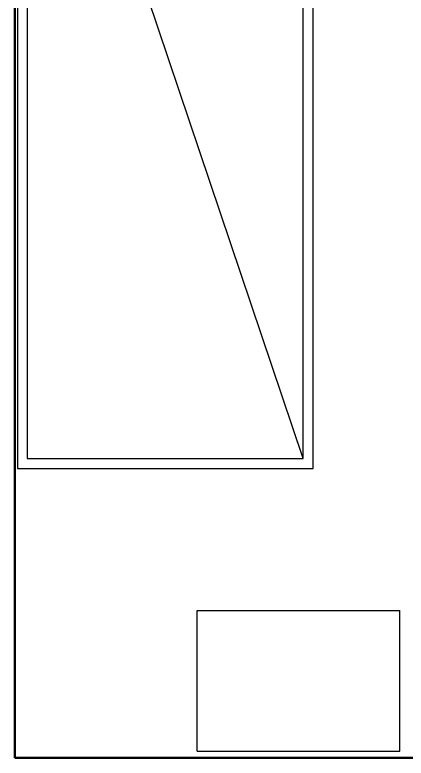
# Model space of a CAD drawing. Header units: centimetres. Extents: x -48696 to 156237, y -5617 to 29024.
# Drawn here: x 88580.8 to 88664.4, y 13314.2 to 13472.8 of the extents above; entities that cross this region are included whole.
import ezdxf

# ---------------------------------------------------------------- set-up
doc = ezdxf.new("R2010")
doc.units = ezdxf.units.CM
for name, color, linetype in [('01', 1, 'Continuous'), ('Hachuria - Moveis', 1, 'Continuous'), ('Piso', 55, 'Continuous')]:
    doc.layers.add(name, color=color, linetype=linetype)
doc.layers.add('Parede Baixa', color=5, linetype='Continuous', lineweight=50)

msp = doc.modelspace()

# ---------------------------------------------------------------- linework, layer by layer
at = {"layer": '01'}
for p, q in [((88619.72218, 13345.70685), (88663.03683, 13345.70685)), ((88619.72218, 13315.70685), (88663.03683, 13315.70685))]:
    msp.add_line(p, q, dxfattribs=at)
at = {"layer": 'Hachuria - Moveis'}
for p, q in [((88619.72218, 13315.70685), (88619.72605, 13345.70685)), ((88663.03683, 13315.70685), (88663.03683, 13345.70685))]:
    msp.add_line(p, q, dxfattribs=at)
for points in [[(88644.52744, 13555.09208), (88581.32744, 13555.09208), (88581.32744, 13376.02541), (88644.52744, 13376.02541)], [(88642.42077, 13552.98541), (88583.4341, 13552.98541), (88583.4341, 13378.13208), (88642.42077, 13378.13208)]]:
    msp.add_lwpolyline(points, close=True, dxfattribs=at)
at = {"layer": 'Parede Baixa'}
for p, q in [((88580.77229, 13563.19512), (88580.77229, 13314.28379)), ((88580.77229, 13314.28379), (88855.70832, 13314.20384))]:
    msp.add_line(p, q, dxfattribs=at)
at = {"layer": 'Piso'}
msp.add_line((88642.42077, 13378.13208), (88583.4341, 13552.98541), dxfattribs=at)

doc.saveas('drawing.dxf')
